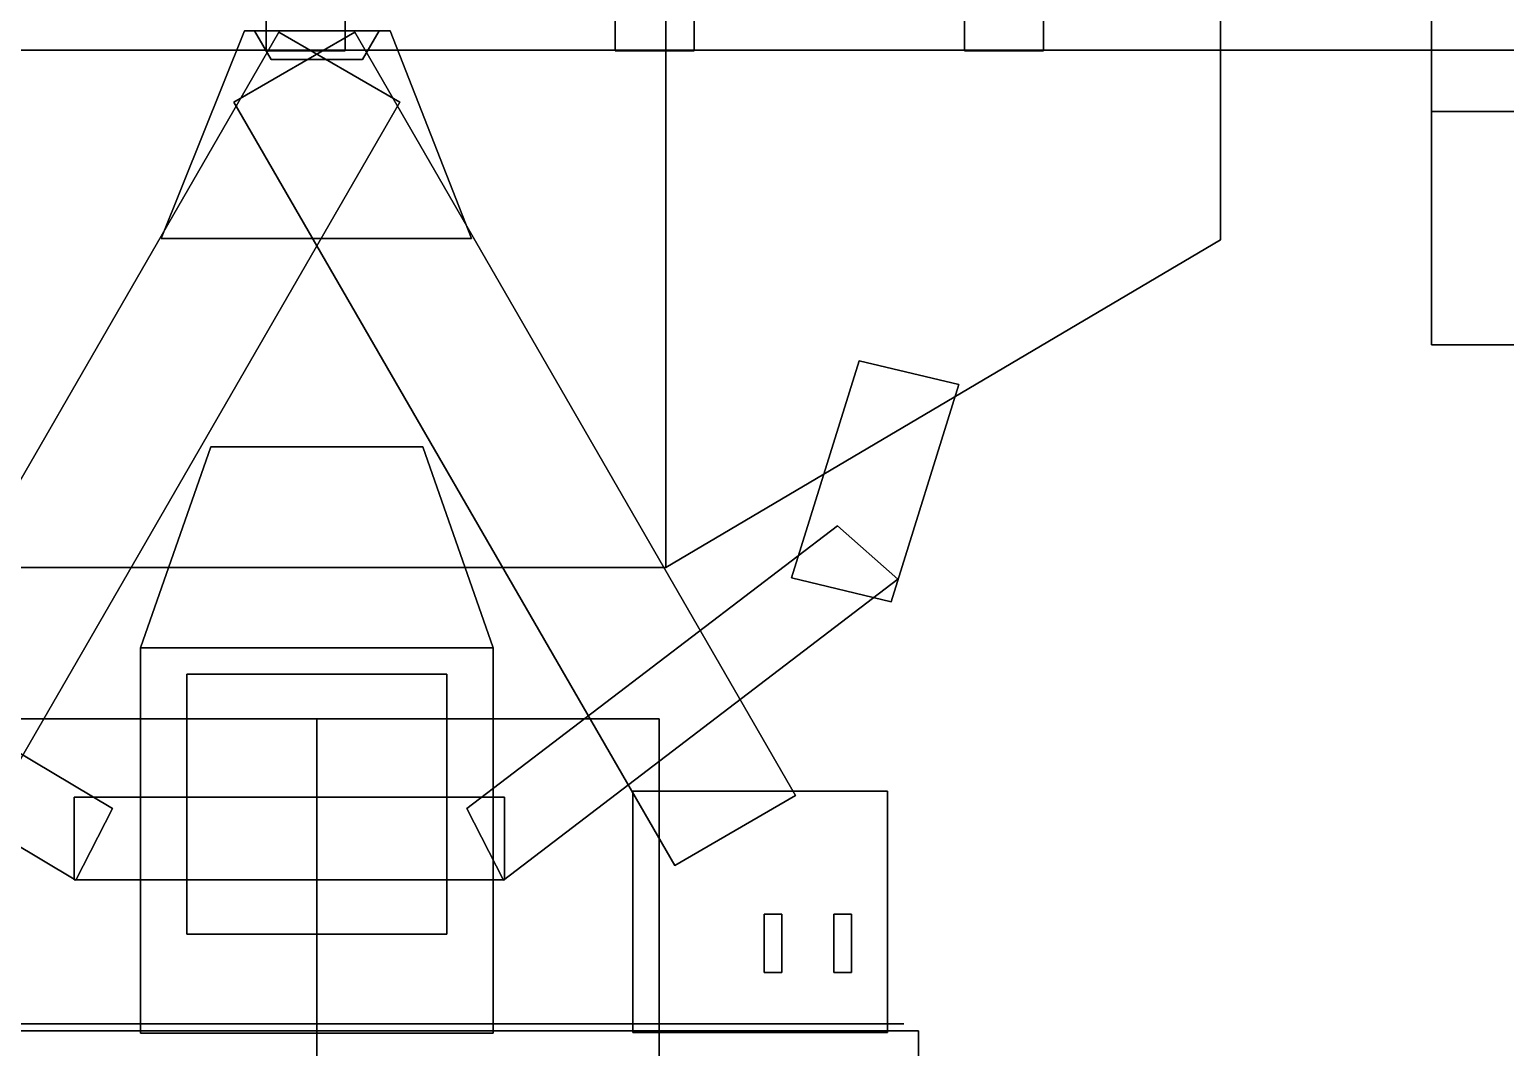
# Model space of a CAD drawing. Header units: metres. Extents: x -2105 to 1090, y 0 to 801.
# Drawn here: x -82.3 to 340.5, y 270.6 to 562.3 of the extents above; entities that cross this region are included whole.
import ezdxf

# ---------------------------------------------------------------- set-up
doc = ezdxf.new("R2010")
doc.units = ezdxf.units.M

msp = doc.modelspace()

# ---------------------------------------------------------------- linework, layer by layer
at = {"layer": 'layer1', "color": 1}
for points in [[(913.65723, 780.56042, -28.5933), (319.2764, 780.56042, -28.5933), (319.2764, 471.9028, -28.5933), (913.65723, 471.9028, -28.5933)], [(319.2764, 780.56042, -28.5933), (319.2764, 713.63251, -156.2986), (319.2764, 538.83069, -156.2986), (319.2764, 471.9028, -28.5933)], [(913.65723, 780.56042, 28.5933), (913.65723, 471.9028, 28.5933), (319.2764, 471.9028, 28.5933), (319.2764, 780.56042, 28.5933)], [(319.2764, 780.56042, 28.5933), (319.2764, 471.9028, 28.5933), (319.2764, 538.83069, 156.2986), (319.2764, 713.63251, 156.2986)], [(319.2764, 713.63251, -156.2986), (913.65723, 713.63251, -156.2986), (913.65723, 538.83069, -156.2986), (319.2764, 538.83069, -156.2986)], [(319.2764, 713.63251, 156.2986), (319.2764, 538.83069, 156.2986), (913.65723, 538.83069, 156.2986), (913.65723, 713.63251, 156.2986)], [(967.00452, 696.44031, 103.0376), (-2087.61938, 696.44031, 103.0376), (-2087.61938, 556.37012, 70.1793), (967.00427, 556.37012, 70.1793)], [(-2087.61938, 696.44031, -103.0376), (967.00452, 696.44031, -103.0376), (967.00427, 556.37012, -70.1793), (-2087.61938, 556.37012, -70.1793)], [(8.1263, 556.2074, -70.3548), (-14.4921, 556.2074, -70.3548), (-14.4921, 696.46167, -103.1362), (8.1263, 696.46167, -103.1362)], [(8.1263, 556.2074, 70.3548), (8.1263, 696.46167, 103.1362), (-14.4921, 696.46167, 103.1362), (-14.4921, 556.2074, 70.3548)], [(108.1263, 556.2074, -70.3548), (85.5079, 556.2074, -70.3548), (85.5079, 696.46167, -103.1362), (108.1263, 696.46167, -103.1362)], [(108.1263, 556.2074, 70.3548), (108.1263, 696.46167, 103.1362), (85.5079, 696.46167, 103.1362), (85.5079, 556.2074, 70.3548)], [(208.1263, 556.2074, -70.3548), (185.5079, 556.2074, -70.3548), (185.5079, 696.46167, -103.1362), (208.1263, 696.46167, -103.1362)], [(208.1263, 556.2074, 70.3548), (208.1263, 696.46167, 103.1362), (185.5079, 696.46167, 103.1362), (185.5079, 556.2074, 70.3548)], [(100, 574.39203, 82.735), (-100, 574.39203, 82.735), (-100, 408.17969, 82.735), (100, 408.17969, 82.735)], [(-100, 574.39203, -82.735), (100, 574.39203, -82.735), (100, 408.17969, -82.735), (-100, 408.17969, -82.735)], [(258.82819, 502.05011, 82.735), (258.82819, 574.39203, 82.735), (100, 574.39203, 82.735), (100, 408.17969, 82.735)], [(258.82819, 574.39203, -82.735), (258.82819, 502.05011, -82.735), (100, 408.17969, -82.735), (100, 574.39203, -82.735)], [(258.82819, 574.39203, -82.735), (258.82819, 574.39203, 82.735), (258.82819, 502.05011, 82.735), (258.82819, 502.05011, -82.735)], [(-102.5122, 322.7623, -94.0415), (-137.13409, 342.75119, -94.0415), (-10.8422, 561.49512, -94.0415), (23.7796, 541.5061, -94.0415)], [(-137.13409, 342.75119, -82.1264), (-10.8422, 561.49512, -82.1264), (-10.8422, 561.49512, -94.0415), (-137.13409, 342.75119, -94.0415)], [(23.7796, 541.5061, -82.1264), (-10.8422, 561.49512, -82.1264), (-137.13409, 342.75119, -82.1264), (-102.5122, 322.7623, -82.1264)], [(-102.5122, 322.7623, 94.0415), (23.7796, 541.5061, 94.0415), (-10.8422, 561.49512, 94.0415), (-137.13409, 342.75119, 94.0415)], [(-137.13409, 342.75119, 82.1264), (-137.13409, 342.75119, 94.0415), (-10.8422, 561.49512, 94.0415), (-10.8422, 561.49512, 82.1264)], [(23.7796, 541.5061, 82.1264), (-102.5122, 322.7623, 82.1264), (-137.13409, 342.75119, 82.1264), (-10.8422, 561.49512, 82.1264)], [(-20.7087, 561.9502, -82.0222), (-20.7087, 561.9502, -94.0248), (-44.6192, 502.42819, -94.0248), (-44.6192, 502.42819, -82.0222)], [(-20.7087, 561.9502, -94.0248), (20.9812, 561.9502, -94.0248), (44.3312, 502.42819, -94.0248), (-44.6192, 502.42819, -94.0248)], [(-20.7087, 561.9502, 82.0222), (-44.6192, 502.42819, 82.0222), (-44.6192, 502.42819, 94.0248), (-20.7087, 561.9502, 94.0248)], [(-20.7087, 561.9502, 94.0248), (-44.6192, 502.42819, 94.0248), (44.3312, 502.42819, 94.0248), (20.9812, 561.9502, 94.0248)], [(102.5122, 322.7623, -94.0415), (-23.7796, 541.5061, -94.0415), (10.8422, 561.49512, -94.0415), (137.13409, 342.75119, -94.0415)], [(-23.7796, 541.5061, -82.1264), (102.5122, 322.7623, -82.1264), (137.13409, 342.75119, -82.1264), (10.8422, 561.49512, -82.1264)], [(102.5122, 322.7623, 94.0415), (137.13409, 342.75119, 94.0415), (10.8422, 561.49512, 94.0415), (-23.7796, 541.5061, 94.0415)], [(-23.7796, 541.5061, 82.1264), (10.8422, 561.49512, 82.1264), (137.13409, 342.75119, 82.1264), (102.5122, 322.7623, 82.1264)], [(20.9812, 561.9502, -94.0248), (-20.7087, 561.9502, -94.0248), (-20.7087, 561.9502, -82.0222), (20.9812, 561.9502, -82.0222)], [(20.9812, 561.9502, 94.0248), (20.9812, 561.9502, 82.0222), (-20.7087, 561.9502, 82.0222), (-20.7087, 561.9502, 94.0248)], [(13.0691, 553.70532, -94.2144), (-13.0691, 553.70532, -94.2144), (-17.894, 561.88171, -94.2144), (17.894, 561.88171, -94.2144)], [(13.0691, 553.70532, 94.2144), (17.894, 561.88171, 94.2144), (-17.894, 561.88171, 94.2144), (-13.0691, 553.70532, 94.2144)], [(137.13409, 342.75119, -82.1264), (137.13409, 342.75119, -94.0415), (10.8422, 561.49512, -94.0415), (10.8422, 561.49512, -82.1264)], [(137.13409, 342.75119, 82.1264), (10.8422, 561.49512, 82.1264), (10.8422, 561.49512, 94.0415), (137.13409, 342.75119, 94.0415)], [(20.9812, 561.9502, -94.0248), (20.9812, 561.9502, -82.0222), (44.3312, 502.42819, -82.0222), (44.3312, 502.42819, -94.0248)], [(20.9812, 561.9502, 94.0248), (44.3312, 502.42819, 94.0248), (44.3312, 502.42819, 82.0222), (20.9812, 561.9502, 82.0222)], [(967.00427, 556.37012, 70.1793), (-2087.61938, 556.37012, 70.1793), (-2087.61938, 556.37012, -70.1793), (967.00427, 556.37012, -70.1793)], [(23.7796, 541.5061, -82.1264), (-102.5122, 322.7623, -82.1264), (-102.5122, 322.7623, -94.0415), (23.7796, 541.5061, -94.0415)], [(23.7796, 541.5061, 82.1264), (23.7796, 541.5061, 94.0415), (-102.5122, 322.7623, 94.0415), (-102.5122, 322.7623, 82.1264)], [(-23.7796, 541.5061, -82.1264), (-23.7796, 541.5061, -94.0415), (102.5122, 322.7623, -94.0415), (102.5122, 322.7623, -82.1264)], [(-23.7796, 541.5061, 82.1264), (102.5122, 322.7623, 82.1264), (102.5122, 322.7623, 94.0415), (-23.7796, 541.5061, 94.0415)], [(913.65723, 471.9028, -28.5933), (319.2764, 471.9028, -28.5933), (319.2764, 538.83069, -156.2986), (913.65723, 538.83069, -156.2986)], [(913.65723, 471.9028, 28.5933), (913.65723, 538.83069, 156.2986), (319.2764, 538.83069, 156.2986), (319.2764, 471.9028, 28.5933)], [(258.82819, 502.05011, -82.735), (258.82819, 502.05011, 82.735), (100, 408.17969, 82.735), (100, 408.17969, -82.735)], [(135.97009, 405.12909, -42.8263), (155.3582, 467.38541, -42.8263), (183.8636, 460.5419, -42.8263), (164.47549, 398.28561, -42.8263)], [(155.3582, 467.38541, -13.5109), (135.97009, 405.12909, -13.5109), (164.47549, 398.28561, -13.5109), (183.8636, 460.5419, -13.5109)], [(135.97009, 405.12909, -13.5109), (155.3582, 467.38541, -13.5109), (155.3582, 467.38541, -42.8263), (135.97009, 405.12909, -42.8263)], [(135.97009, 405.12909, 42.8263), (164.47549, 398.28561, 42.8263), (183.8636, 460.5419, 42.8263), (155.3582, 467.38541, 42.8263)], [(155.3582, 467.38541, 13.5109), (183.8636, 460.5419, 13.5109), (164.47549, 398.28561, 13.5109), (135.97009, 405.12909, 13.5109)], [(135.97009, 405.12909, 13.5109), (135.97009, 405.12909, 42.8263), (155.3582, 467.38541, 42.8263), (155.3582, 467.38541, 13.5109)], [(164.47549, 398.28561, -42.8263), (183.8636, 460.5419, -42.8263), (183.8636, 460.5419, -13.5109), (164.47549, 398.28561, -13.5109)], [(164.47549, 398.28561, 42.8263), (164.47549, 398.28561, 13.5109), (183.8636, 460.5419, 13.5109), (183.8636, 460.5419, 42.8263)], [(-30.3606, 442.72949, 80.4386), (30.3606, 442.72949, 80.4386), (50.4951, 385.14529, 80.4386), (-50.4951, 385.14529, 80.4386)], [(-30.3606, 442.72949, 96.7397), (-30.3606, 442.72949, 80.4386), (-50.4951, 385.14529, 80.4386), (-50.4951, 385.14529, 121.5515)], [(30.3606, 442.72949, 96.7397), (-30.3606, 442.72949, 96.7397), (-50.4951, 385.14529, 121.5515), (50.4951, 385.14529, 121.5515)], [(-30.3606, 442.72949, -80.4386), (-50.4951, 385.14529, -80.4386), (50.4951, 385.14529, -80.4386), (30.3606, 442.72949, -80.4386)], [(-30.3606, 442.72949, -96.7397), (-50.4951, 385.14529, -121.5515), (-50.4951, 385.14529, -80.4386), (-30.3606, 442.72949, -80.4386)], [(30.3606, 442.72949, -96.7397), (50.4951, 385.14529, -121.5515), (-50.4951, 385.14529, -121.5515), (-30.3606, 442.72949, -96.7397)], [(30.3606, 442.72949, 80.4386), (-30.3606, 442.72949, 80.4386), (-30.3606, 442.72949, 96.7397), (30.3606, 442.72949, 96.7397)], [(30.3606, 442.72949, -80.4386), (30.3606, 442.72949, -96.7397), (-30.3606, 442.72949, -96.7397), (-30.3606, 442.72949, -80.4386)], [(30.3606, 442.72949, 80.4386), (30.3606, 442.72949, 96.7397), (50.4951, 385.14529, 121.5515), (50.4951, 385.14529, 80.4386)], [(30.3606, 442.72949, -80.4386), (50.4951, 385.14529, -80.4386), (50.4951, 385.14529, -121.5515), (30.3606, 442.72949, -96.7397)], [(149.1532, 420.03409, -15.2663), (42.9728, 339.03101, -15.2663), (53.4666, 318.54349, -15.2663), (166.42551, 404.8183, -15.2663)], [(42.9728, 339.03101, -41.7986), (149.1532, 420.03409, -41.7986), (166.42551, 404.8183, -41.7986), (53.4666, 318.54349, -41.7986)], [(42.9728, 339.03101, -41.7986), (42.9728, 339.03101, -15.2663), (149.1532, 420.03409, -15.2663), (149.1532, 420.03409, -41.7986)], [(149.1532, 420.03409, 15.2663), (166.42551, 404.8183, 15.2663), (53.4666, 318.54349, 15.2663), (42.9728, 339.03101, 15.2663)], [(42.9728, 339.03101, 41.7986), (53.4666, 318.54349, 41.7986), (166.42551, 404.8183, 41.7986), (149.1532, 420.03409, 41.7986)], [(42.9728, 339.03101, 41.7986), (149.1532, 420.03409, 41.7986), (149.1532, 420.03409, 15.2663), (42.9728, 339.03101, 15.2663)], [(-172.2021, 406.9263, -41.7986), (-58.4916, 339.03101, -41.7986), (-68.9855, 318.54349, -41.7986), (-182.6964, 386.439, -41.7986)], [(-58.4916, 339.03101, -15.2663), (-172.2021, 406.9263, -15.2663), (-182.6964, 386.439, -15.2663), (-68.9855, 318.54349, -15.2663)], [(-172.2021, 406.9263, 41.7986), (-182.6964, 386.439, 41.7986), (-68.9855, 318.54349, 41.7986), (-58.4916, 339.03101, 41.7986)], [(-58.4916, 339.03101, 15.2663), (-68.9855, 318.54349, 15.2663), (-182.6964, 386.439, 15.2663), (-172.2021, 406.9263, 15.2663)], [(-58.4916, 339.03101, -15.2663), (-58.4916, 339.03101, -41.7986), (-172.2021, 406.9263, -41.7986), (-172.2021, 406.9263, -15.2663)], [(-58.4916, 339.03101, 15.2663), (-172.2021, 406.9263, 15.2663), (-172.2021, 406.9263, 41.7986), (-58.4916, 339.03101, 41.7986)], [(100, 408.17969, 82.735), (-100, 408.17969, 82.735), (-100, 408.17969, -82.735), (100, 408.17969, -82.735)], [(166.42551, 404.8183, -41.7986), (166.42551, 404.8183, -15.2663), (53.4666, 318.54349, -15.2663), (53.4666, 318.54349, -41.7986)], [(166.42551, 404.8183, 41.7986), (53.4666, 318.54349, 41.7986), (53.4666, 318.54349, 15.2663), (166.42551, 404.8183, 15.2663)], [(135.97009, 405.12909, -13.5109), (135.97009, 405.12909, -42.8263), (164.47549, 398.28561, -42.8263), (164.47549, 398.28561, -13.5109)], [(135.97009, 405.12909, 13.5109), (164.47549, 398.28561, 13.5109), (164.47549, 398.28561, 42.8263), (135.97009, 405.12909, 42.8263)], [(-182.6964, 386.439, -15.2663), (-182.6964, 386.439, -41.7986), (-68.9855, 318.54349, -41.7986), (-68.9855, 318.54349, -15.2663)], [(-182.6964, 386.439, 15.2663), (-68.9855, 318.54349, 15.2663), (-68.9855, 318.54349, 41.7986), (-182.6964, 386.439, 41.7986)], [(50.4951, 385.14529, 121.5515), (-50.4951, 385.14529, 121.5515), (-50.4951, 274.71509, 156.0349), (50.4951, 274.71509, 156.0349)], [(-50.4951, 385.14529, 121.5515), (-50.4951, 385.14529, 80.4386), (-50.4951, 274.71509, 80.4386), (-50.4951, 274.71509, 156.0349)], [(-50.4951, 385.14529, 80.4386), (50.4951, 385.14529, 80.4386), (50.4951, 274.71509, 80.4386), (-50.4951, 274.71509, 80.4386)], [(50.4951, 385.14529, -121.5515), (50.4951, 274.71509, -156.0349), (-50.4951, 274.71509, -156.0349), (-50.4951, 385.14529, -121.5515)], [(-50.4951, 385.14529, -121.5515), (-50.4951, 274.71509, -156.0349), (-50.4951, 274.71509, -80.4386), (-50.4951, 385.14529, -80.4386)], [(-50.4951, 385.14529, -80.4386), (-50.4951, 274.71509, -80.4386), (50.4951, 274.71509, -80.4386), (50.4951, 385.14529, -80.4386)], [(50.4951, 385.14529, 80.4386), (50.4951, 385.14529, 121.5515), (50.4951, 274.71509, 156.0349), (50.4951, 274.71509, 80.4386)], [(50.4951, 385.14529, -80.4386), (50.4951, 274.71509, -80.4386), (50.4951, 274.71509, -156.0349), (50.4951, 385.14529, -121.5515)], [(37.2494, 377.57239, 124.1632), (-37.2494, 377.57239, 124.1632), (-37.2494, 303.07361, 147.5128), (37.2494, 303.07361, 147.5128)], [(37.2494, 377.57239, -124.1632), (37.2494, 303.07361, -147.5128), (-37.2494, 303.07361, -147.5128), (-37.2494, 377.57239, -124.1632)], [(0, 364.71991, 116.0596), (-98.103, 364.71991, 59.4198), (-98.103, 254.24361, 59.4198), (0, 254.24361, 116.0596)], [(-98.103, 364.71991, -53.8598), (0, 364.71991, -110.4996), (0, 254.24361, -110.4996), (-98.103, 254.24361, -53.8598)], [(0, 364.71991, 2.78), (-98.103, 364.71991, 59.4198), (0, 364.71991, 116.0596)], [(0, 364.71991, 2.78), (-98.103, 364.71991, -53.8598), (-98.103, 364.71991, 59.4198)], [(0, 364.71991, 2.78), (0, 364.71991, -110.4996), (-98.103, 364.71991, -53.8598)], [(0, 364.71991, -110.4996), (98.103, 364.71991, -53.8598), (98.103, 254.24361, -53.8598), (0, 254.24361, -110.4996)], [(98.103, 364.71991, 59.4198), (0, 364.71991, 116.0596), (0, 254.24361, 116.0596), (98.103, 254.24361, 59.4198)], [(0, 364.71991, 2.78), (98.103, 364.71991, -53.8598), (0, 364.71991, -110.4996)], [(0, 364.71991, 2.78), (98.103, 364.71991, 59.4198), (98.103, 364.71991, -53.8598)], [(0, 364.71991, 2.78), (0, 364.71991, 116.0596), (98.103, 364.71991, 59.4198)], [(98.103, 364.71991, -53.8598), (98.103, 364.71991, 59.4198), (98.103, 254.24361, 59.4198), (98.103, 254.24361, -53.8598)], [(90.4908, 344.03671, -81.9727), (90.4908, 274.90741, -81.9727), (163.5181, 274.90741, -81.9727), (163.5181, 344.03671, -81.9727)], [(163.5181, 344.03671, -97.8897), (163.5181, 274.90741, -97.8897), (90.4908, 274.90741, -97.8897), (90.4908, 344.03671, -97.8897)], [(90.4908, 344.03671, -97.8897), (90.4908, 274.90741, -97.8897), (90.4908, 274.90741, -81.9727), (90.4908, 344.03671, -81.9727)], [(90.4908, 344.03671, -97.8897), (90.4908, 344.03671, -81.9727), (163.5181, 344.03671, -81.9727), (163.5181, 344.03671, -97.8897)], [(90.4908, 344.03671, 81.9727), (163.5181, 344.03671, 81.9727), (163.5181, 274.90741, 81.9727), (90.4908, 274.90741, 81.9727)], [(163.5181, 344.03671, 97.8897), (90.4908, 344.03671, 97.8897), (90.4908, 274.90741, 97.8897), (163.5181, 274.90741, 97.8897)], [(90.4908, 344.03671, 97.8897), (90.4908, 344.03671, 81.9727), (90.4908, 274.90741, 81.9727), (90.4908, 274.90741, 97.8897)], [(90.4908, 344.03671, 97.8897), (163.5181, 344.03671, 97.8897), (163.5181, 344.03671, 81.9727), (90.4908, 344.03671, 81.9727)], [(163.5181, 344.03671, -81.9727), (163.5181, 274.90741, -81.9727), (163.5181, 274.90741, -97.8897), (163.5181, 344.03671, -97.8897)], [(163.5181, 344.03671, 81.9727), (163.5181, 344.03671, 97.8897), (163.5181, 274.90741, 97.8897), (163.5181, 274.90741, 81.9727)], [(53.7432, 342.30289, -15.2663), (-69.5458, 342.30289, -15.2663), (-69.5458, 318.64609, -15.2663), (53.7432, 318.64609, -15.2663)], [(-69.5458, 342.30289, -41.7986), (53.7432, 342.30289, -41.7986), (53.7432, 318.64609, -41.7986), (-69.5458, 318.64609, -41.7986)], [(-69.5458, 342.30289, -41.7986), (-69.5458, 342.30289, -15.2663), (53.7432, 342.30289, -15.2663), (53.7432, 342.30289, -41.7986)], [(53.7432, 342.30289, 15.2663), (53.7432, 318.64609, 15.2663), (-69.5458, 318.64609, 15.2663), (-69.5458, 342.30289, 15.2663)], [(-69.5458, 342.30289, 41.7986), (-69.5458, 318.64609, 41.7986), (53.7432, 318.64609, 41.7986), (53.7432, 342.30289, 41.7986)], [(-69.5458, 342.30289, 41.7986), (53.7432, 342.30289, 41.7986), (53.7432, 342.30289, 15.2663), (-69.5458, 342.30289, 15.2663)], [(53.7432, 318.64609, -41.7986), (53.7432, 318.64609, -15.2663), (-69.5458, 318.64609, -15.2663), (-69.5458, 318.64609, -41.7986)], [(53.7432, 318.64609, 41.7986), (-69.5458, 318.64609, 41.7986), (-69.5458, 318.64609, 15.2663), (53.7432, 318.64609, 15.2663)], [(128.14011, 292.12561, -98.1193), (128.14011, 308.81119, -98.1193), (133.1806, 308.81119, -98.1193), (133.1806, 292.12561, -98.1193)], [(128.14011, 292.12561, 98.1193), (133.1806, 292.12561, 98.1193), (133.1806, 308.81119, 98.1193), (128.14011, 308.81119, 98.1193)], [(148.12849, 292.12561, -98.1193), (148.12849, 308.81119, -98.1193), (153.16901, 308.81119, -98.1193), (153.16901, 292.12561, -98.1193)], [(148.12849, 292.12561, 98.1193), (153.16901, 292.12561, 98.1193), (153.16901, 308.81119, 98.1193), (148.12849, 308.81119, 98.1193)], [(0, 275.39291, 199.02901), (-172.3642, 275.39291, 99.5145), (-172.3642, 247.504, 99.5145), (0, 247.504, 199.02901)], [(-172.3642, 275.39291, -99.5145), (0, 275.39291, -199.02901), (0, 247.504, -199.02901), (-172.3642, 247.504, -99.5145)], [(0, 275.39291), (-172.3642, 275.39291, 99.5145), (0, 275.39291, 199.02901)], [(0, 275.39291), (-172.3642, 275.39291, -99.5145), (-172.3642, 275.39291, 99.5145)], [(0, 275.39291), (0, 275.39291, -199.02901), (-172.3642, 275.39291, -99.5145)], [(0, 277.4028), (-168.1189, 277.4028, 97.0635), (0, 277.4028, 194.127)], [(0, 277.4028), (-168.1189, 277.4028, -97.0635), (-168.1189, 277.4028, 97.0635)], [(0, 277.4028), (0, 277.4028, -194.127), (-168.1189, 277.4028, -97.0635)], [(0, 277.4028), (168.1189, 277.4028, -97.0635), (0, 277.4028, -194.127)], [(0, 277.4028), (168.1189, 277.4028, 97.0635), (168.1189, 277.4028, -97.0635)], [(0, 277.4028), (0, 277.4028, 194.127), (168.1189, 277.4028, 97.0635)], [(0, 275.39291, -199.02901), (172.3642, 275.39291, -99.5145), (172.3642, 247.504, -99.5145), (0, 247.504, -199.02901)], [(172.3642, 275.39291, 99.5145), (0, 275.39291, 199.02901), (0, 247.504, 199.02901), (172.3642, 247.504, 99.5145)], [(0, 275.39291), (172.3642, 275.39291, -99.5145), (0, 275.39291, -199.02901)], [(0, 275.39291), (172.3642, 275.39291, 99.5145), (172.3642, 275.39291, -99.5145)], [(0, 275.39291), (0, 275.39291, 199.02901), (172.3642, 275.39291, 99.5145)], [(172.3642, 275.39291, -99.5145), (172.3642, 275.39291, 99.5145), (172.3642, 247.504, 99.5145), (172.3642, 247.504, -99.5145)]]:
    msp.add_3dface(points, dxfattribs=at)

doc.saveas('drawing.dxf')
